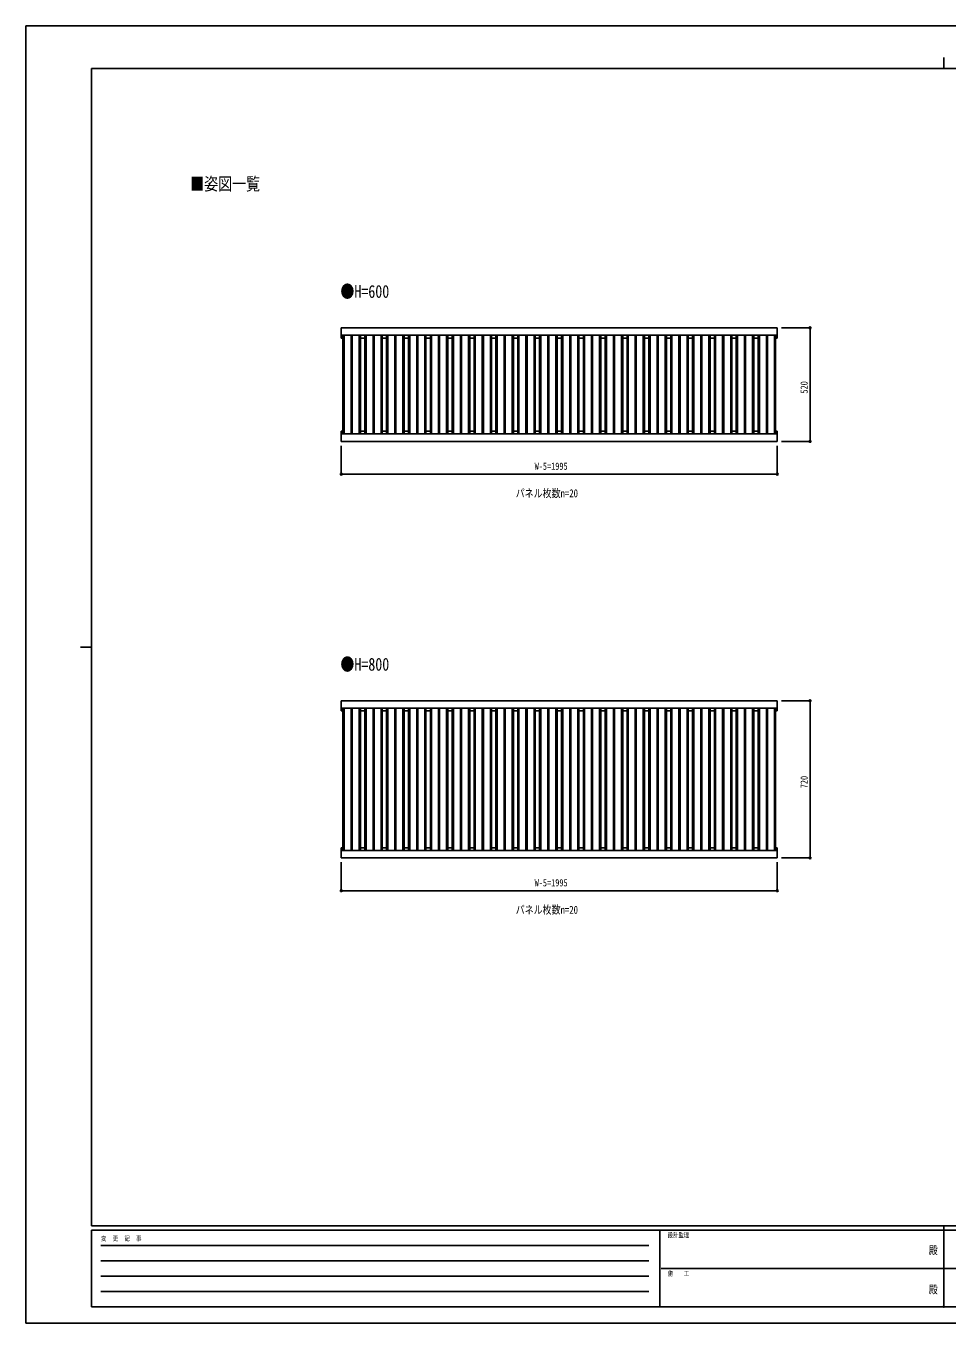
# Model space of a CAD drawing. Units: millimetres, scale not verified. Extents: x -4205 to 4205, y -2970 to 2970.
# Drawn here: x -4205 to 10, y -2970 to 2970 of the extents above; entities that cross this region are included whole.
import ezdxf
from ezdxf.enums import TextEntityAlignment as Align

# ---------------------------------------------------------------- set-up
doc = ezdxf.new("R2010")
doc.units = ezdxf.units.MM
doc.header["$LTSCALE"] = 10
doc.header["$PDMODE"] = 32
doc.header["$PDSIZE"] = 5
for name, color, linetype in [('0-1_USER1', 3, 'Continuous'), ('0-2_YKK_A1', 4, 'Continuous'), ('0-3_YKK_D', 6, 'Continuous'), ('0-4_YKK_ZWAK', 7, 'Continuous')]:
    doc.layers.add(name, color=color, linetype=linetype)
doc.styles.add('ＭＳ ゴシック', font='')
doc.styles.get('ＭＳ ゴシック').set_extended_font_data('MS Gothic')

msp = doc.modelspace()

# ---------------------------------------------------------------- linework, layer by layer
at = {"layer": '0-2_YKK_A1'}
for p, q in [((-2761.85, 1587.44), (-766.85, 1587.44)), ((-2761.85, 1540.44), (-2761.85, 1587.44)), ((-2761.85, 1553.44), (-766.85, 1553.44)), ((-2754.35, 1553.44), (-2754.35, 1101.44)), ((-2748.85, 1553.44), (-2748.85, 1101.44)), ((-2716.85, 1553.44), (-2716.85, 1101.44)), ((-2711.85, 1553.44), (-2711.85, 1101.44)), ((-2679.85, 1553.44), (-2679.85, 1101.44)), ((-2674.35, 1553.44), (-2674.35, 1101.44)), ((-2654.35, 1553.44), (-2654.35, 1101.44)), ((-2648.85, 1553.44), (-2648.85, 1101.44)), ((-2616.85, 1553.44), (-2616.85, 1101.44)), ((-2611.85, 1553.44), (-2611.85, 1101.44)), ((-2579.85, 1553.44), (-2579.85, 1101.44)), ((-2574.35, 1553.44), (-2574.35, 1101.44)), ((-2554.35, 1553.44), (-2554.35, 1101.44)), ((-2548.85, 1553.44), (-2548.85, 1101.44)), ((-2516.85, 1553.44), (-2516.85, 1101.44)), ((-2511.85, 1553.44), (-2511.85, 1101.44)), ((-2479.85, 1553.44), (-2479.85, 1101.44)), ((-2474.35, 1553.44), (-2474.35, 1101.44)), ((-2454.35, 1553.44), (-2454.35, 1101.44)), ((-2448.85, 1553.44), (-2448.85, 1101.44)), ((-2416.85, 1553.44), (-2416.85, 1101.44)), ((-2411.85, 1553.44), (-2411.85, 1101.44)), ((-2379.85, 1553.44), (-2379.85, 1101.44)), ((-2374.35, 1553.44), (-2374.35, 1101.44)), ((-2354.35, 1553.44), (-2354.35, 1101.44)), ((-2348.85, 1553.44), (-2348.85, 1101.44)), ((-2316.85, 1553.44), (-2316.85, 1101.44)), ((-2311.85, 1553.44), (-2311.85, 1101.44)), ((-2279.85, 1553.44), (-2279.85, 1101.44)), ((-2274.35, 1553.44), (-2274.35, 1101.44)), ((-2254.35, 1553.44), (-2254.35, 1101.44)), ((-2248.85, 1553.44), (-2248.85, 1101.44)), ((-2216.85, 1553.44), (-2216.85, 1101.44)), ((-2211.85, 1553.44), (-2211.85, 1101.44)), ((-2179.85, 1553.44), (-2179.85, 1101.44)), ((-2174.35, 1553.44), (-2174.35, 1101.44)), ((-2154.35, 1553.44), (-2154.35, 1101.44)), ((-2148.85, 1553.44), (-2148.85, 1101.44)), ((-2116.85, 1553.44), (-2116.85, 1101.44)), ((-2111.85, 1553.44), (-2111.85, 1101.44)), ((-2079.85, 1553.44), (-2079.85, 1101.44)), ((-2074.35, 1553.44), (-2074.35, 1101.44)), ((-2054.35, 1553.44), (-2054.35, 1101.44)), ((-2048.85, 1553.44), (-2048.85, 1101.44)), ((-2016.85, 1553.44), (-2016.85, 1101.44)), ((-2011.85, 1553.44), (-2011.85, 1101.44)), ((-1979.85, 1553.44), (-1979.85, 1101.44)), ((-1974.35, 1553.44), (-1974.35, 1101.44)), ((-1954.35, 1553.44), (-1954.35, 1101.44)), ((-1948.85, 1553.44), (-1948.85, 1101.44)), ((-1916.85, 1553.44), (-1916.85, 1101.44)), ((-1911.85, 1553.44), (-1911.85, 1101.44)), ((-1879.85, 1553.44), (-1879.85, 1101.44)), ((-1874.35, 1553.44), (-1874.35, 1101.44)), ((-1854.35, 1553.44), (-1854.35, 1101.44)), ((-1848.85, 1553.44), (-1848.85, 1101.44)), ((-1816.85, 1553.44), (-1816.85, 1101.44)), ((-1811.85, 1553.44), (-1811.85, 1101.44)), ((-1779.85, 1553.44), (-1779.85, 1101.44)), ((-1774.35, 1553.44), (-1774.35, 1101.44)), ((-1754.35, 1553.44), (-1754.35, 1101.44)), ((-1748.85, 1553.44), (-1748.85, 1101.44)), ((-1716.85, 1553.44), (-1716.85, 1101.44)), ((-1711.85, 1553.44), (-1711.85, 1101.44)), ((-1679.85, 1553.44), (-1679.85, 1101.44)), ((-1674.35, 1553.44), (-1674.35, 1101.44)), ((-1654.35, 1553.44), (-1654.35, 1101.44)), ((-1648.85, 1553.44), (-1648.85, 1101.44)), ((-1616.85, 1553.44), (-1616.85, 1101.44)), ((-1611.85, 1553.44), (-1611.85, 1101.44)), ((-1579.85, 1553.44), (-1579.85, 1101.44)), ((-1574.35, 1553.44), (-1574.35, 1101.44)), ((-1554.35, 1553.44), (-1554.35, 1101.44)), ((-1548.85, 1553.44), (-1548.85, 1101.44)), ((-1516.85, 1553.44), (-1516.85, 1101.44)), ((-1511.85, 1553.44), (-1511.85, 1101.44)), ((-1479.85, 1553.44), (-1479.85, 1101.44)), ((-1474.35, 1553.44), (-1474.35, 1101.44)), ((-1454.35, 1553.44), (-1454.35, 1101.44)), ((-1448.85, 1553.44), (-1448.85, 1101.44)), ((-1416.85, 1553.44), (-1416.85, 1101.44)), ((-1411.85, 1553.44), (-1411.85, 1101.44)), ((-1379.85, 1553.44), (-1379.85, 1101.44)), ((-1374.35, 1553.44), (-1374.35, 1101.44)), ((-1354.35, 1553.44), (-1354.35, 1101.44)), ((-1348.85, 1553.44), (-1348.85, 1101.44)), ((-1316.85, 1553.44), (-1316.85, 1101.44)), ((-1311.85, 1553.44), (-1311.85, 1101.44)), ((-1279.85, 1553.44), (-1279.85, 1101.44)), ((-1274.35, 1553.44), (-1274.35, 1101.44)), ((-1254.35, 1553.44), (-1254.35, 1101.44)), ((-1248.85, 1553.44), (-1248.85, 1101.44)), ((-1216.85, 1553.44), (-1216.85, 1101.44)), ((-1211.85, 1553.44), (-1211.85, 1101.44)), ((-1179.85, 1553.44), (-1179.85, 1101.44)), ((-1174.35, 1553.44), (-1174.35, 1101.44)), ((-1154.35, 1553.44), (-1154.35, 1101.44)), ((-1148.85, 1553.44), (-1148.85, 1101.44)), ((-1116.85, 1553.44), (-1116.85, 1101.44)), ((-1111.85, 1553.44), (-1111.85, 1101.44)), ((-1079.85, 1553.44), (-1079.85, 1101.44)), ((-1074.35, 1553.44), (-1074.35, 1101.44)), ((-1054.35, 1553.44), (-1054.35, 1101.44)), ((-1048.85, 1553.44), (-1048.85, 1101.44)), ((-1016.85, 1553.44), (-1016.85, 1101.44)), ((-1011.85, 1553.44), (-1011.85, 1101.44)), ((-979.85, 1553.44), (-979.85, 1101.44)), ((-974.35, 1553.44), (-974.35, 1101.44)), ((-954.35, 1553.44), (-954.35, 1101.44)), ((-948.85, 1553.44), (-948.85, 1101.44)), ((-916.85, 1553.44), (-916.85, 1101.44)), ((-911.85, 1553.44), (-911.85, 1101.44)), ((-879.85, 1553.44), (-879.85, 1101.44)), ((-874.35, 1553.44), (-874.35, 1101.44)), ((-854.35, 1553.44), (-854.35, 1101.44)), ((-848.85, 1553.44), (-848.85, 1101.44)), ((-816.85, 1553.44), (-816.85, 1101.44)), ((-811.85, 1553.44), (-811.85, 1101.44)), ((-779.85, 1553.44), (-779.85, 1101.44)), ((-774.35, 1553.44), (-774.35, 1101.44)), ((-766.85, 1540.44), (-766.85, 1587.44)), ((-2754.35, 1540.44), (-2761.85, 1540.44)), ((-2654.35, 1540.44), (-2674.35, 1540.44)), ((-2554.35, 1540.44), (-2574.35, 1540.44)), ((-2454.35, 1540.44), (-2474.35, 1540.44)), ((-2354.35, 1540.44), (-2374.35, 1540.44)), ((-2254.35, 1540.44), (-2274.35, 1540.44)), ((-2154.35, 1540.44), (-2174.35, 1540.44)), ((-2054.35, 1540.44), (-2074.35, 1540.44)), ((-1954.35, 1540.44), (-1974.35, 1540.44)), ((-1854.35, 1540.44), (-1874.35, 1540.44)), ((-1754.35, 1540.44), (-1774.35, 1540.44)), ((-1654.35, 1540.44), (-1674.35, 1540.44)), ((-1554.35, 1540.44), (-1574.35, 1540.44)), ((-1454.35, 1540.44), (-1474.35, 1540.44)), ((-1354.35, 1540.44), (-1374.35, 1540.44)), ((-1254.35, 1540.44), (-1274.35, 1540.44)), ((-1154.35, 1540.44), (-1174.35, 1540.44)), ((-1054.35, 1540.44), (-1074.35, 1540.44)), ((-954.35, 1540.44), (-974.35, 1540.44)), ((-854.35, 1540.44), (-874.35, 1540.44)), ((-766.85, 1540.44), (-774.35, 1540.44)), ((-2761.85, 1067.44), (-2761.85, 1114.44)), ((-2754.35, 1114.44), (-2761.85, 1114.44)), ((-766.85, 1101.44), (-2761.85, 1101.44)), ((-2654.35, 1114.44), (-2674.35, 1114.44)), ((-2554.35, 1114.44), (-2574.35, 1114.44)), ((-2454.35, 1114.44), (-2474.35, 1114.44)), ((-2354.35, 1114.44), (-2374.35, 1114.44)), ((-2254.35, 1114.44), (-2274.35, 1114.44)), ((-2154.35, 1114.44), (-2174.35, 1114.44)), ((-2054.35, 1114.44), (-2074.35, 1114.44)), ((-1954.35, 1114.44), (-1974.35, 1114.44)), ((-1854.35, 1114.44), (-1874.35, 1114.44)), ((-1754.35, 1114.44), (-1774.35, 1114.44)), ((-1654.35, 1114.44), (-1674.35, 1114.44)), ((-1554.35, 1114.44), (-1574.35, 1114.44)), ((-1454.35, 1114.44), (-1474.35, 1114.44)), ((-1354.35, 1114.44), (-1374.35, 1114.44)), ((-1254.35, 1114.44), (-1274.35, 1114.44)), ((-1154.35, 1114.44), (-1174.35, 1114.44)), ((-1054.35, 1114.44), (-1074.35, 1114.44)), ((-954.35, 1114.44), (-974.35, 1114.44)), ((-854.35, 1114.44), (-874.35, 1114.44)), ((-766.85, 1114.44), (-774.35, 1114.44)), ((-766.85, 1067.44), (-766.85, 1114.44)), ((-766.85, 1067.44), (-2761.85, 1067.44)), ((-2761.85, -120.05), (-766.85, -120.05)), ((-2761.85, -167.05), (-2761.85, -120.05)), ((-2761.85, -154.05), (-766.85, -154.05)), ((-2754.35, -167.05), (-2761.85, -167.05)), ((-2754.35, -154.05), (-2754.35, -806.05)), ((-2748.85, -154.05), (-2748.85, -806.05)), ((-2716.85, -154.05), (-2716.85, -806.05)), ((-2711.85, -154.05), (-2711.85, -806.05)), ((-2679.85, -154.05), (-2679.85, -806.05)), ((-2674.35, -154.05), (-2674.35, -806.05)), ((-2654.35, -167.05), (-2674.35, -167.05)), ((-2654.35, -154.05), (-2654.35, -806.05)), ((-2648.85, -154.05), (-2648.85, -806.05)), ((-2616.85, -154.05), (-2616.85, -806.05)), ((-2611.85, -154.05), (-2611.85, -806.05)), ((-2579.85, -154.05), (-2579.85, -806.05)), ((-2574.35, -154.05), (-2574.35, -806.05)), ((-2554.35, -167.05), (-2574.35, -167.05)), ((-2554.35, -154.05), (-2554.35, -806.05)), ((-2548.85, -154.05), (-2548.85, -806.05)), ((-2516.85, -154.05), (-2516.85, -806.05)), ((-2511.85, -154.05), (-2511.85, -806.05)), ((-2479.85, -154.05), (-2479.85, -806.05)), ((-2474.35, -154.05), (-2474.35, -806.05)), ((-2454.35, -167.05), (-2474.35, -167.05)), ((-2454.35, -154.05), (-2454.35, -806.05)), ((-2448.85, -154.05), (-2448.85, -806.05)), ((-2416.85, -154.05), (-2416.85, -806.05)), ((-2411.85, -154.05), (-2411.85, -806.05)), ((-2379.85, -154.05), (-2379.85, -806.05)), ((-2374.35, -154.05), (-2374.35, -806.05)), ((-2354.35, -167.05), (-2374.35, -167.05)), ((-2354.35, -154.05), (-2354.35, -806.05)), ((-2348.85, -154.05), (-2348.85, -806.05)), ((-2316.85, -154.05), (-2316.85, -806.05)), ((-2311.85, -154.05), (-2311.85, -806.05)), ((-2279.85, -154.05), (-2279.85, -806.05)), ((-2274.35, -154.05), (-2274.35, -806.05)), ((-2254.35, -167.05), (-2274.35, -167.05)), ((-2254.35, -154.05), (-2254.35, -806.05)), ((-2248.85, -154.05), (-2248.85, -806.05)), ((-2216.85, -154.05), (-2216.85, -806.05)), ((-2211.85, -154.05), (-2211.85, -806.05)), ((-2179.85, -154.05), (-2179.85, -806.05)), ((-2174.35, -154.05), (-2174.35, -806.05)), ((-2154.35, -167.05), (-2174.35, -167.05)), ((-2154.35, -154.05), (-2154.35, -806.05)), ((-2148.85, -154.05), (-2148.85, -806.05)), ((-2116.85, -154.05), (-2116.85, -806.05)), ((-2111.85, -154.05), (-2111.85, -806.05)), ((-2079.85, -154.05), (-2079.85, -806.05)), ((-2074.35, -154.05), (-2074.35, -806.05)), ((-2054.35, -167.05), (-2074.35, -167.05)), ((-2054.35, -154.05), (-2054.35, -806.05)), ((-2048.85, -154.05), (-2048.85, -806.05)), ((-2016.85, -154.05), (-2016.85, -806.05)), ((-2011.85, -154.05), (-2011.85, -806.05)), ((-1979.85, -154.05), (-1979.85, -806.05)), ((-1974.35, -154.05), (-1974.35, -806.05)), ((-1954.35, -167.05), (-1974.35, -167.05)), ((-1954.35, -154.05), (-1954.35, -806.05)), ((-1948.85, -154.05), (-1948.85, -806.05)), ((-1916.85, -154.05), (-1916.85, -806.05)), ((-1911.85, -154.05), (-1911.85, -806.05)), ((-1879.85, -154.05), (-1879.85, -806.05)), ((-1874.35, -154.05), (-1874.35, -806.05)), ((-1854.35, -167.05), (-1874.35, -167.05)), ((-1854.35, -154.05), (-1854.35, -806.05)), ((-1848.85, -154.05), (-1848.85, -806.05)), ((-1816.85, -154.05), (-1816.85, -806.05)), ((-1811.85, -154.05), (-1811.85, -806.05)), ((-1779.85, -154.05), (-1779.85, -806.05)), ((-1774.35, -154.05), (-1774.35, -806.05)), ((-1754.35, -167.05), (-1774.35, -167.05)), ((-1754.35, -154.05), (-1754.35, -806.05)), ((-1748.85, -154.05), (-1748.85, -806.05)), ((-1716.85, -154.05), (-1716.85, -806.05)), ((-1711.85, -154.05), (-1711.85, -806.05)), ((-1679.85, -154.05), (-1679.85, -806.05)), ((-1674.35, -154.05), (-1674.35, -806.05)), ((-1654.35, -167.05), (-1674.35, -167.05)), ((-1654.35, -154.05), (-1654.35, -806.05)), ((-1648.85, -154.05), (-1648.85, -806.05)), ((-1616.85, -154.05), (-1616.85, -806.05)), ((-1611.85, -154.05), (-1611.85, -806.05)), ((-1579.85, -154.05), (-1579.85, -806.05)), ((-1574.35, -154.05), (-1574.35, -806.05)), ((-1554.35, -167.05), (-1574.35, -167.05)), ((-1554.35, -154.05), (-1554.35, -806.05)), ((-1548.85, -154.05), (-1548.85, -806.05)), ((-1516.85, -154.05), (-1516.85, -806.05)), ((-1511.85, -154.05), (-1511.85, -806.05)), ((-1479.85, -154.05), (-1479.85, -806.05)), ((-1474.35, -154.05), (-1474.35, -806.05)), ((-1454.35, -167.05), (-1474.35, -167.05)), ((-1454.35, -154.05), (-1454.35, -806.05)), ((-1448.85, -154.05), (-1448.85, -806.05)), ((-1416.85, -154.05), (-1416.85, -806.05)), ((-1411.85, -154.05), (-1411.85, -806.05)), ((-1379.85, -154.05), (-1379.85, -806.05)), ((-1374.35, -154.05), (-1374.35, -806.05)), ((-1354.35, -167.05), (-1374.35, -167.05)), ((-1354.35, -154.05), (-1354.35, -806.05)), ((-1348.85, -154.05), (-1348.85, -806.05)), ((-1316.85, -154.05), (-1316.85, -806.05)), ((-1311.85, -154.05), (-1311.85, -806.05)), ((-1279.85, -154.05), (-1279.85, -806.05)), ((-1274.35, -154.05), (-1274.35, -806.05)), ((-1254.35, -167.05), (-1274.35, -167.05)), ((-1254.35, -154.05), (-1254.35, -806.05)), ((-1248.85, -154.05), (-1248.85, -806.05)), ((-1216.85, -154.05), (-1216.85, -806.05)), ((-1211.85, -154.05), (-1211.85, -806.05)), ((-1179.85, -154.05), (-1179.85, -806.05)), ((-1174.35, -154.05), (-1174.35, -806.05)), ((-1154.35, -167.05), (-1174.35, -167.05)), ((-1154.35, -154.05), (-1154.35, -806.05)), ((-1148.85, -154.05), (-1148.85, -806.05)), ((-1116.85, -154.05), (-1116.85, -806.05)), ((-1111.85, -154.05), (-1111.85, -806.05)), ((-1079.85, -154.05), (-1079.85, -806.05)), ((-1074.35, -154.05), (-1074.35, -806.05)), ((-1054.35, -167.05), (-1074.35, -167.05)), ((-1054.35, -154.05), (-1054.35, -806.05)), ((-1048.85, -154.05), (-1048.85, -806.05)), ((-1016.85, -154.05), (-1016.85, -806.05)), ((-1011.85, -154.05), (-1011.85, -806.05)), ((-979.85, -154.05), (-979.85, -806.05)), ((-974.35, -154.05), (-974.35, -806.05)), ((-954.35, -167.05), (-974.35, -167.05)), ((-954.35, -154.05), (-954.35, -806.05)), ((-948.85, -154.05), (-948.85, -806.05)), ((-916.85, -154.05), (-916.85, -806.05)), ((-911.85, -154.05), (-911.85, -806.05)), ((-879.85, -154.05), (-879.85, -806.05)), ((-874.35, -154.05), (-874.35, -806.05)), ((-854.35, -167.05), (-874.35, -167.05)), ((-854.35, -154.05), (-854.35, -806.05)), ((-848.85, -154.05), (-848.85, -806.05)), ((-816.85, -154.05), (-816.85, -806.05)), ((-811.85, -154.05), (-811.85, -806.05)), ((-779.85, -154.05), (-779.85, -806.05)), ((-774.35, -154.05), (-774.35, -806.05)), ((-766.85, -167.05), (-774.35, -167.05)), ((-766.85, -167.05), (-766.85, -120.05)), ((-2761.85, -840.05), (-2761.85, -793.05)), ((-2754.35, -793.05), (-2761.85, -793.05)), ((-766.85, -806.05), (-2761.85, -806.05)), ((-2654.35, -793.05), (-2674.35, -793.05)), ((-2554.35, -793.05), (-2574.35, -793.05)), ((-2454.35, -793.05), (-2474.35, -793.05)), ((-2354.35, -793.05), (-2374.35, -793.05)), ((-2254.35, -793.05), (-2274.35, -793.05)), ((-2154.35, -793.05), (-2174.35, -793.05)), ((-2054.35, -793.05), (-2074.35, -793.05)), ((-1954.35, -793.05), (-1974.35, -793.05)), ((-1854.35, -793.05), (-1874.35, -793.05)), ((-1754.35, -793.05), (-1774.35, -793.05)), ((-1654.35, -793.05), (-1674.35, -793.05)), ((-1554.35, -793.05), (-1574.35, -793.05)), ((-1454.35, -793.05), (-1474.35, -793.05)), ((-1354.35, -793.05), (-1374.35, -793.05)), ((-1254.35, -793.05), (-1274.35, -793.05)), ((-1154.35, -793.05), (-1174.35, -793.05)), ((-1054.35, -793.05), (-1074.35, -793.05)), ((-954.35, -793.05), (-974.35, -793.05)), ((-854.35, -793.05), (-874.35, -793.05)), ((-766.85, -793.05), (-774.35, -793.05)), ((-766.85, -840.05), (-766.85, -793.05)), ((-766.85, -840.05), (-2761.85, -840.05))]:
    msp.add_line(p, q, dxfattribs=at)
at = {"layer": '0-3_YKK_D'}
for p, q in [((-746.85, 1587.44), (-615.85, 1587.44)), ((-616.85, 1067.44), (-616.85, 1587.44)), ((-2761.85, 1047.44), (-2761.85, 916.44)), ((-766.85, 1047.44), (-766.85, 916.44)), ((-746.85, 1067.44), (-615.85, 1067.44)), ((-2761.85, 917.44), (-766.85, 917.44)), ((-746.85, -120.05), (-615.85, -120.05)), ((-616.85, -840.05), (-616.85, -120.05)), ((-2761.85, -860.05), (-2761.85, -991.05)), ((-766.85, -860.05), (-766.85, -991.05)), ((-746.85, -840.05), (-615.85, -840.05)), ((-2761.85, -990.05), (-766.85, -990.05))]:
    msp.add_line(p, q, dxfattribs=at)
for centre in [(-616.85, 1587.44), (-616.85, 1067.44), (-2761.85, 917.44), (-766.85, 917.44), (-616.85, -120.05), (-616.85, -840.05), (-2761.85, -990.05), (-766.85, -990.05)]:
    msp.add_circle(centre, 4.25, dxfattribs=at)
at = {"layer": '0-4_YKK_ZWAK'}
for p, q in [((-4.98, 2825), (-4.98, 2775)), ((3895.02, 2775), (-3904.98, 2775)), ((-3904.98, -2525), (-3904.98, 2775)), ((-3954.98, 125), (-3904.98, 125)), ((3895.02, -2525), (-3904.98, -2525)), ((-1304.98, -2545), (-3904.98, -2545)), ((-3904.98, -2895), (-3904.98, -2545)), ((-1304.98, -2545), (-1304.98, -2895)), ((-4.98, -2545), (-1304.98, -2545)), ((-4.98, -2525), (-4.98, -2895)), ((1295.02, -2545), (-4.98, -2545)), ((-3862.48, -2615), (-1354.98, -2615)), ((-3862.48, -2685), (-1354.98, -2685)), ((-1297.48, -2720), (-4.98, -2720)), ((-4.98, -2720), (1295.02, -2720)), ((-3862.48, -2755), (-1354.98, -2755)), ((-3862.48, -2825), (-1354.98, -2825)), ((-3904.98, -2895), (-1304.98, -2895)), ((-1304.98, -2895), (-4.98, -2895)), ((-4.98, -2895), (1295.02, -2895))]:
    msp.add_line(p, q, dxfattribs=at)
msp.add_lwpolyline([(-4205, -2970), (4205, -2970), (4205, 2970), (-4205, 2970)], close=True, dxfattribs=at)
msp.add_point((-4.98, -2895), dxfattribs=at)

# ---------------------------------------------------------------- texts
at = {"layer": '0-1_USER1', "style": 'ＭＳ ゴシック', "width": 0.8}
for s, height, p in [('■姿図一覧', 58.65, (-3453.53, 2200)), ('●H=600', 58.65, (-2766.12, 1707.44)), ('パネル枚数n=20', 36.66, (-1963.95, 800.59)), ('●H=800', 58.65, (-2766.12, -0.05)), ('パネル枚数n=20', 36.66, (-1963.95, -1106.9))]:
    msp.add_text(s, height=height, dxfattribs=at).set_placement(p, align=Align.BOTTOM_LEFT)
at = {"layer": '0-3_YKK_D', "style": 'ＭＳ ゴシック', "width": 0.8}
for s, p in [('520', (-617.85, 1286.64)), ('720', (-617.85, -520.85))]:
    msp.add_text(s, height=32.99, rotation=90, dxfattribs=at).set_placement(p, align=Align.BOTTOM_LEFT)
for p in [(-1877.15, 927.44), (-1877.15, -980.05)]:
    msp.add_text('W-5=1995', height=32.99, dxfattribs=at).set_placement(p, align=Align.BOTTOM_LEFT)
at = {"layer": '0-4_YKK_ZWAK', "style": 'ＭＳ ゴシック', "width": 0.8}
for s, height, p in [('設計監理', 21.99, (-1268.31, -2585)), ('変  更  記  事', 21.99, (-3861.31, -2600)), ('殿', 36.66, (-73.67, -2665.83)), ('施\u3000\u3000工', 21.99, (-1268.31, -2760)), ('殿', 36.66, (-73.67, -2845.83))]:
    msp.add_text(s, height=height, dxfattribs=at).set_placement(p, align=Align.BOTTOM_LEFT)

doc.saveas('drawing.dxf')
